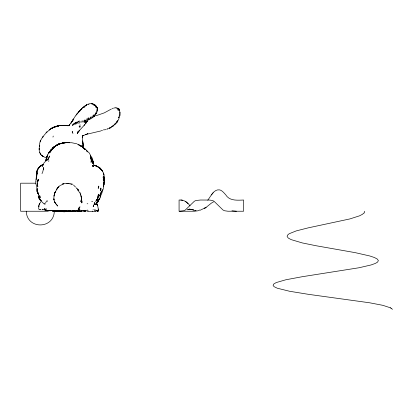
<?xml version="1.0" encoding="UTF-8"?>
<svg xmlns="http://www.w3.org/2000/svg" width="413" height="413" viewBox="0 0 413 413"><rect width="100%" height="100%" fill="white"/><g stroke="black" fill="none" stroke-linecap="round" stroke-linejoin="round"><path stroke-width="0.62" d="M98.041 201.177L99.564 198.054L98.041 201.172L98.655 199.071L98.015 201.136L100.106 197.972L100.519 195.953L100.096 197.001L101.603 193.904L103.229 188.829L104.133 182.845L104.159 176.924L103.9 180.884L104.386 177.884L103.869 173.992M104.148 179.892L104.159 178.901M117.416 108.036L118.355 108.412M38.837 205.746L38.796 206.722L39.163 204.409L40.923 201.658M95.744 114.638L94.236 116.198L94.128 114.917L95.197 114.597L95.573 112.816L96.09 113.838L96.177 112.764L96.337 113.621L96.781 112.785L96.91 109.538L97.463 108.712L97.282 107.747L95.609 105.444L94.639 105.501L94.84 104.959L93.921 104.628L93.002 104.716L94.004 104.375L95.609 105.444L95.295 105.965L97.282 107.747L95.945 107.607L97.282 107.747M98.289 195.117L98.093 197.12L96.905 200.217L98.18 196.134L98.377 194.131L97.917 197.146M78.516 144.71L82.972 147.074L82.967 145.009L82.977 147.069L84.804 149.274M72.244 132.346L72.27 131.365L72.931 133.533M81.402 198.493L81.165 201.549L81.573 199.489L81.103 201.539M36.339 177.771L37.191 171.994M36.354 178.741L36.752 172.939L36.272 178.736L36.452 177.781L35.523 182.577M82.961 147.069L83.163 145.015L82.275 137.297L82.301 136.786L82.301 137.834L82.59 136.135L83.312 135.428M36.638 172.933L36.07 179.696M44.738 209.773L44.821 208.271L44.903 210.31M103.544 185.86L103.482 186.841L104.076 181.859L103.601 185.85L104.035 183.842L103.864 184.833M45.358 209.902L45.569 209.097M76.632 114.855L76.994 113.812L77.84 112.77L78.429 112.754L78.8 111.711L79.73 111.691L79.812 110.612L80.303 110.627L81.614 108.562L82.161 108.454L83.013 107.416L84.381 107.576L84.066 106.502L86.818 104.773L85.966 105.537L85.383 105.392L84.83 106.446L84.066 106.502L83.498 107.421L84.066 106.502M96.952 111.82L97.509 109.404L96.864 107.824M38.832 205.808L38.724 208.741M45.874 160.688L45.889 159.707L47.304 155.835L46.246 158.752C47.578 154.297 49.885 149.78 53.984 147.25L52.688 148.143L54.289 146.873L52.245 148.551M36.767 176.831L36.55 177.786L36.798 173.909L36.421 175.835L37.072 172.959L36.514 174.864L36.421 175.835L37.201 172.954M43.35 169.423L42.622 172.335M81.165 201.544L81.671 197.481L80.669 194.595L80.767 193.604M103.25 179.929L103.358 176.96L103.364 180.904M36.576 174.864L36.803 172.944M120.126 114.164L119.915 115.831M80.153 110.163L81.846 108.738L80.927 109.579L81.485 109.61L81.614 108.562M57.071 126.011L50.907 128.691L46.06 132.841L47.02 131.855C43.566 135.929 38.714 140.807 39.617 146.579L39.731 145.572C38.476 149.439 39.111 154.416 43.107 156.382L41.713 155.303L43.2 156.486L46.277 157.952M37.216 181.725L37.568 179.81L37.134 181.725M77.918 131.716L77.241 133.781L78.114 131.964L77.391 132.934L79.595 130.41L78.042 132.005L85.037 124.344L87.153 121.138L85.775 123.301L86.936 121.804M47.159 156.806L46.586 157.781L47.614 154.849M93.462 205.586L93.168 206.608L93.529 205.566M43.36 169.428L43.659 167.477L43.293 169.428M37.191 181.73L37.361 180.765L37.34 183.687M48.708 161.504L48.879 160.595M76.204 210.47L77.804 210.527L78.64 208.797L79.311 208.699L79.337 209.861L78.64 208.797L78.3 209.112L79.311 208.699M54.315 211.244C53.824 229.473 26.747 229.473 26.262 211.244M118.505 108.944L119.021 108.955L120.126 112.935L119.352 115.041L118.887 118.794L117.659 121.329M97.458 110.648L97.514 108.64M47.221 155.83L46.674 157.781L47.02 156.837M37.144 171.003L37.851 169.103L37.113 171.018M36.726 171.958C37.32 168.483 40.04 165.396 43.458 164.472M87.892 118.887L88.139 117.875M86.549 119.863L88.428 119.104L88.738 117.865M81.485 109.61L81.774 108.495M94.123 204.487L94.799 202.437L93.963 204.523M42.699 209.819L42.952 209.215L44.176 209.943L44.258 209.515M36.514 174.864L36.798 173.909M52.957 137.075L53.262 136.063M42.028 173.641L42.312 172.711M48.904 157.88L49.581 155.954L48.145 158.86L46.215 160.765L48.166 158.876L46.292 160.755M46.173 209.592L46.566 208.715M93.921 104.628L93.147 103.952L91.371 103.864M88.428 119.104L89.203 119.166L89.853 118.072L92.45 117.808L92.718 117.034L94.711 115.852M97.241 199.185L97.613 198.152M55.657 191.126L54.784 193.047L57.376 188.313L59.978 185.597M81.893 120.983L83.984 121.2L84.453 119.935L85.052 121.226L86.456 121.2M96.554 203.485L97.618 205.344L98.511 210.134L97.127 211.487L98.196 211.208L98.624 210.155L98.17 209.138L98.624 210.155M40.773 209.406L40.655 209.732L40.097 209.288M47.867 159.821L48.476 158.86M44.749 209.567L44.883 209.236M81.805 202.959L82.12 201.064M55.141 192.081C53.675 195.674 52.998 200.424 55.662 203.655L55.234 203.062L57.737 206.056L56.116 204.027M98.026 201.167L99.156 199.092C98.738 202.556 91.8 206.959 96.838 203.253L95.073 204.481L94.267 204.533M117.581 120.482L115 124.39M117.55 121.071L116.389 123.074M76.059 124.055L73.509 124.153L73.018 125.113L72.451 125.175M75.656 115.898L76.183 114.876M79.812 110.612L78.8 111.711M78.429 112.754L78.966 111.742L78 112.728M112.661 125.769L111.474 127.245M71.594 122.181L72.234 121.159L70.917 123.188L75.424 115.924M110.529 127.746L110.865 127.183L110.204 127.901L109.59 127.818L108.779 128.407M42.286 209.19L42.054 209.773M207.754 200.181C210.806 196.459 213.774 188.772 219.85 189.918C222.349 190.677 223.97 192.928 225.679 194.74C229.442 201.11 237.336 200.253 243.598 200.021L243.598 211.229L227.919 211.229L224.78 210.785A8.043 8.043 0 0 1 222.989 209.99L214.027 201.276A8.043 8.043 0 0 0 212.236 200.475L209.546 200.052L200.584 200.021L196.103 200.481A8.043 8.043 0 0 0 194.311 201.276L185.349 209.99A8.043 8.043 0 0 1 183.558 210.785L179.526 211.244M115.067 123.647L113.942 125.144M76.307 114.85L77.024 113.818M74.474 123.146L72.383 125.18M71.511 122.191L69.296 125.211L69.652 124.783L68.331 125.769L69.384 125.253L67.67 125.779L69.343 125.655L62.9 125.315L66.514 125.428M84.83 106.446L85.424 105.62M84.066 125.454L84.624 124.69M87.282 121.205L86.544 122.176L87.138 121.422M72.765 125.129L73.488 124.184M114.902 124.106L113.033 126.053M87.148 121.055L87.809 120.214L91.464 118.448M211.337 194.967L213.134 192.788M52.931 148.122L49.581 152.975L52.224 149.103L51.615 150.084C53.416 146.961 56.54 144.772 59.942 143.739L56.137 145.567L60.474 143.667L57.686 144.633L55.337 145.995L52.585 148.448L54.377 146.718L53.375 147.72L55.172 146.238L53.029 148.138L54.707 146.563L58.904 144.034L54.707 146.563L52.807 148.246L55.641 145.851M363.879 213.031L362.438 214.316L359.48 215.844L349.93 218.916L308.206 227.862L296.157 230.929L289.152 233.743L287.386 235.276L287.138 236.556L288.336 238.089L291.155 239.623L302.368 242.947L316.188 245.761L355.288 252.663L369.867 255.988L374.426 257.521L377.306 259.054L378.37 260.593L377.539 262.126L375.396 263.401L371.142 264.94L359.062 267.748L302.347 276.7L285.879 279.766L276.173 282.58L273.613 284.113L273.101 285.393L274.093 286.668L277.262 288.207L289.632 291.273L308.516 294.34L369.594 302.781L382.882 305.336L390.708 307.902M115.351 124.081L116.156 123.1M94.701 210.547L94.639 209.551M82.352 108.005L82.739 107.54M43.035 165.515L42.245 166.434L44.191 162.624L47.196 159.836M112.501 126.068L111.107 127.178M73.937 124.106L75.109 123.12M78.888 208.023L80.003 206.846L78.873 208.013M94.236 116.198L94.882 115.516M85.713 211.255L84.804 211.255L85.176 211.146L84.975 210.733L84.247 211.353L83.137 211.157M98.196 211.208L97.009 211.332L98.186 210.62L97.401 211.095M93.405 164.957L93.756 164.611L93.503 164.839M86.947 121.613L86.064 122.501L86.787 121.82M96.41 203.33L97.499 202.231L96.492 203.31L96.843 204.316L96.446 203.372L97.096 204.332L96.461 203.366L97.499 202.231L96.337 203.346M83.937 122.738L84.314 122.362M75.476 123.022L76.441 122.067L74.898 123.115L79.668 122.986M87.246 121.298L85.217 122.909L87.091 121.505M54.604 146.522L53.835 147.214L58.569 144.116L61.377 143.301L58.321 144.235L61.098 143.28L64.805 142.691L71.8 142.743L76.756 143.786M94.969 210.527L95.723 209.85L96.131 210.609L97.101 210.325L97.127 210.795L97.556 210.878M85.966 105.537L86.818 104.773M92.45 117.808L93.317 117.039M38.796 209.221L39.369 209.272M87.706 133.585L87.241 133.972L87.907 133.544M82.59 136.135L83.648 135.309L82.455 135.831M40.872 165.716L43.091 164.668L39.581 166.769L41.093 165.551L43.716 164.436L42.58 164.808M112.589 126.497L113.456 125.831M41.093 165.551L38.332 168.137L39.984 166.331L38.383 168.174L39.824 166.532L42.828 164.694M84.412 122.15L84.835 121.856M86.833 121.665L85.749 122.424L86.611 121.83M60.277 210.888L57.861 211.332L58.76 210.713M107.38 128.985L108.242 128.397M93.766 105.666L94.84 104.959L95.573 105.46L94.639 105.501M95.362 211.461L97.101 210.325M84.975 210.733L83.968 211.348L85.176 211.146M111.36 109.032L104.246 112.883L95.775 115.836M81.335 202.618L82.13 202.169M93.147 103.952L92.91 104.086C90.85 102.971 88.521 103.957 86.554 104.794M83.018 135.712L86.869 134.117L85.656 134.524L100.891 130.931M52.864 127.607L50.67 128.877L54.609 126.884M57.433 144.798L56.318 145.366L57.195 144.922M61.604 184.549L65.548 183.279L68.599 183.393M64.036 210.511C66.101 211.244 68.573 211.854 70.52 210.48M57.861 211.332L58.961 210.873M54.733 126.879L53.602 127.328L53.85 127.23M46.127 210.418L46.741 210.604L45.43 210.537L52.508 210.594L49.436 210.847M49.101 210.346L51.32 210.48M112.16 108.624L112.971 108.309M79.167 126.171L79.962 126.91L80.365 126.755L79.244 127.132M213.578 201.838L211.337 203.15L205.963 207.491L200.14 210.238M53.731 127.23L57.448 126.001L52.126 127.999L54.975 126.796M113.616 108.154L115.279 107.731M43.355 164.591L42.219 164.983L43.602 164.482M87.592 210.057L86.234 210.475L79.384 210.434L80.034 209.892L79.265 210.403L77.804 210.527M61.3 210.645L62.187 210.398M95.155 204.476L95.831 204.404M187.146 209.799L189.83 209.066L188.039 209.546L191.622 209.546L190.429 209.215L193.418 209.99L191.622 209.298M106.033 129.651L103.389 129.878M57.939 125.779L64.33 125.294L60.592 125.413L62.637 125.335M86.833 211.172L88.305 210.836M62.456 143.249L61.33 143.487L62.198 143.332M46.07 202.638L45.358 202.737M66.338 211.12L70.623 210.893M80.824 211.1L82.244 210.811M45.564 203.717L45.306 204.043L44.036 203.903M63.948 142.836L67.365 142.578L62.229 143.084L64.216 142.79M60.401 185.298L61.294 185.148M95.248 211.435L94.525 211.456M68.083 211.42L64.165 211.812L58.119 211.193L60.592 211.399L59.333 211.358M74.887 211.332L76.534 211.105M106.802 129.124L107.406 129.047M81.351 211.249L80.029 211.425L82.326 211.332M46.432 210.418L45.43 210.537L46.117 210.532M79.616 125.139L80.473 125.036M91.676 201.668L92.667 201.565M93.002 209.639L93.297 209.623M61.372 210.738L68.894 211.244L71.728 211.028M60.742 125.392L69.043 125.5M78.233 210.826L73.308 211.291L69.074 211.105L71.898 211.229M77.598 211.394L81.635 211.255M63.793 211.002L65.063 210.888M83.984 121.2L85.052 121.226L85.047 120.188L87.05 120.219M50.603 210.465L46.767 210.429M101.33 130.704L102.532 130.622M52.714 210.563L54.098 210.48L52.885 210.537M79.022 211.404L80.406 211.317M52.957 210.63L58.099 210.599M77.639 211.487L78.857 211.425L77.52 211.456M80.153 211.487L78.924 211.544L80.272 211.518M117.07 108.263L115.671 107.865L116.306 107.71M47.449 201.565L46.075 201.616M79.074 122.016L82.492 121.949M87.117 203.774L87.814 203.748M92.553 211.363L87.768 211.322M62.239 210.584L63.297 210.547M69.074 211.105L77.618 210.842M77.794 211.487L80.556 211.523L78.315 211.559M61.63 125.34L62.528 125.325M81.17 211.508L78.522 211.508M79.188 211.435L81.294 211.544M78.263 211.322L79.616 211.301L78.429 211.301M78.62 211.42L79.972 211.394M81.438 211.404L80.091 211.425L81.278 211.43M80.205 211.461L81.557 211.435M52.11 210.816L53.401 210.795M86.745 118.887L87.267 118.882M52.353 210.785L56.813 210.966M56.158 210.842L52.776 210.723M93.41 115.97L92.708 115.976L93.885 116.321M52.642 210.811L56.338 210.893L52.549 210.842L55.869 210.924M65.584 211.26L66.756 211.26M78.403 211.471L80.674 211.554M35.952 183.191L20.65 183.191L20.65 211.244L48.352 211.244M78.238 211.497L79.42 211.497M80.37 211.435L77.479 211.363M236.432 211.244L231.951 210.785M52.379 210.867L57.118 210.966M66.715 183.46L68.579 183.599M52.528 210.754L53.649 210.764M46.839 200.594L47.288 200.599M53.422 210.769L57.247 211.224L54.722 210.759M52.818 210.78L53.938 210.795L52.725 210.811M54.351 210.836L55.425 210.904L52.947 210.806M92.718 117.034L90.597 117.029L90.617 118.092M190.032 205.86C187.569 202.246 183.625 199.448 179.077 200.021L179.077 211.229L194.76 211.229L197.899 210.785A8.043 8.043 0 0 0 199.691 209.99M65.641 211.585L61.811 211.502L62.193 211.198L63.37 211.353L64.165 211.812L63.499 211.373M55.678 210.516L56.973 210.547M59.116 210.625L60.572 210.63M56.689 210.537L57.985 210.568M79.131 211.461L80.437 211.492M69.461 211.353L68.047 211.291M77.912 211.523L79.373 211.528M77.468 211.539L78.759 211.57M78.904 211.425L81.459 211.518M64.696 125.33L64.965 125.34M52.663 210.78L55.734 210.898M55.425 210.904L53.096 210.8M52.683 210.64L56.421 210.893M53.292 210.749L54.547 210.79M56.591 210.909L54.072 210.821L57.546 210.96M56.421 210.94L61.883 211.151M77.324 113.781L77.851 113.802M69.735 142.588L68.842 142.542M59.472 211.069L60.592 211.12M59.684 210.64L60.809 210.697M59.513 210.666L61.098 210.702M53.798 210.873L57.252 210.986M66.669 125.382L65.76 125.325L69.255 125.697L67.954 125.537L68.878 125.666M53.256 210.687L54.599 210.806M55.337 210.826L56.72 210.935M55.853 210.847L56.942 210.919M59.968 210.645L61.217 210.733M56.287 210.914L57.376 210.991M80.359 194.564L80.669 194.595M180.868 200.052L182.665 200.253M88.418 104.437L88.96 104.504M59.761 211.188L60.804 211.317L59.632 211.162M56.199 210.904L55.027 210.754L56.989 211.172M63.71 210.558L68.894 211.244L67.892 211.012M95.295 105.965L96.312 106.115M120.126 112.935L119.342 112.821L119.889 113.188M68.894 211.244L67.964 211.105L69.374 210.816L70.329 211.1M72.962 210.62L74.02 210.806L74.226 210.377L75.171 210.878M65.285 210.898L66.441 211.105M44.583 203.97L42.715 202.716L39.922 199.52L39.127 196.521L39.555 198.514L39.23 197.491L40.758 200.579L39.978 199.613L41.057 200.646C38.786 199.464 37.779 196.918 38.471 194.497L37.8 192.515L38.172 193.516C35.859 190.589 38.011 186.537 35.626 183.558M72.301 210.63L73.483 210.842M55.595 210.795L56.726 211.007L56.462 210.955M68.873 183.63L69.833 183.842M195.21 210.656L192.071 209.505M83.194 210.491L84.216 210.738M70.819 184.1L71.506 184.265M69.833 183.589L71.635 184.146M195.21 210.429L196.103 210.687M39.235 209.474L39.524 209.561M66.023 210.893L66.968 211.177M66.669 211.074L67.5 211.327M117.132 108.748L118.748 109.404L119.331 109.956L117.684 109.879L118.701 109.987L119.651 110.927M94.536 165.169L99.203 167.435L100.617 168.778L99.151 167.477L99.967 168.055L101.965 170.223L103.426 172.97M78.63 144.664L81.315 146.088L85.909 149.645L87.685 151.896L86.415 150.461L87.788 151.798L87.091 151.143C91.211 153.331 90.741 157.895 91.64 161.674L90.721 156.909M91.918 103.648L92.295 103.854M78.496 144.726L81.041 146.29M81.005 145.995L82.703 147.059L84.768 149.098L81.872 146.512M71.862 183.883L72.734 184.404M81.831 146.548L84.784 149.093M185.349 201.276L188.039 203.588M73.509 185.024L75.579 187.12M92.688 165.587L93.405 166.238L92.672 165.598L93.152 166.47L92.796 165.479L93.095 166.522L92.868 165.603M82.564 147.477L83.297 148.102M100.467 168.958L101.866 170.337L101.18 169.635M41.264 200.625L40.056 199.556L40.892 200.295M118.051 108.743L118.748 109.404M99.967 168.055L102.455 171.127L101.345 169.459L99.115 167.497L94.489 165.226L98.242 167.007L101.278 169.511M79.141 126.079L79.962 126.91M391.834 308.676L392.35 309.43M90.581 155.701L92.61 158.649L92.899 161.653L92.476 159.655L93.705 163.305M77.386 189.521L78.042 190.274L77.432 189.479M72.187 211.208L72.456 211.42M78.682 191.085L79.621 192.871M77.061 188.436L78.837 190.878M94.247 211.456L92.254 211.157M77.412 144.003L78.021 144.756M93.405 114.902L94.112 115.96M90.808 161.705L91.232 162.701M40.288 153.538L40.902 154.591L39.731 152.5M76.343 187.765L76.808 188.689M37.666 192.489L38.172 193.516L37.103 191.451L37.196 188.545L37.02 191.446L38.621 194.518M92.682 160.874L93.379 162.686M39.684 146.579L39.385 145.567L39.591 146.563M96.59 106.487L96.74 106.998M80.762 195.54L81.031 196.552M119.021 108.955L119.326 110.23M364.297 211.244L364.364 211.74A38.404 8.301 0.3 0 1 364.127 213.036M81.098 196.521L81.268 197.522M82.729 141.953L83.147 145.015L82.646 140.921M36.721 173.909L36.845 175.866M37.397 191.493L37.309 189.531L37.351 190.507M37.056 182.691L37.836 186.65L37.49 184.678M85.646 120.214L85.692 121.293M80.117 192.556L80.168 193.862M79.688 110.638L79.73 111.691M390.455 307.902A66.514 7.992 1.7 0 1 391.674 308.671M103.813 179.939L103.802 180.889L103.802 179.908M103.219 176.96L103.214 177.951L103.364 175.964L103.219 176.96M39.204 148.541L39.189 149.521L39.23 148.541M104.138 181.859L104.122 182.851L104.153 181.865M38.517 180.197L38.486 181.137L38.724 179.273L38.517 180.197M93.08 162.583L93.028 163.667L92.811 161.648L93.147 163.878L92.889 161.653L93.08 162.583M98.32 187.192L98.268 188.178L98.743 186.155L98.211 188.194L98.862 186.134L98.32 187.192M103.673 183.847L103.441 185.855L103.673 183.847M81.428 198.508L81.056 201.534L81.428 198.508M90.979 157.683L90.912 158.69L90.979 157.683M100.922 188.968L100.664 190.976L100.849 187.992L100.922 188.968M100.029 195.008L99.925 196.005L101.753 190.914L100.049 195.008M100.519 195.953L100.261 196.975L100.55 195.974M102.754 189.846L102.589 190.847L102.754 189.846M54.248 194.977L54.082 195.953L54.248 194.977M36.948 170.982L36.783 171.958L36.953 170.987M81.444 199.489L81.263 200.501L81.469 199.479M37.031 172.949L36.85 173.909L37.031 172.949M104.241 177.905L104.04 178.906L104.241 177.905M46.029 159.712L45.807 160.688L46.029 159.712M54.712 193.041L54.439 194.007L54.717 193.041M98.067 201.162L97.773 202.184L98.423 200.124L98.067 201.162M101.417 191.911L101.066 192.933L101.443 191.921M39.55 203.459L39.189 204.399L39.565 203.47M73.369 119.078L72.394 121.138L73.38 119.089M98.289 200.093L97.034 202.215L98.289 200.093M97.029 199.2L95.842 201.322L97.029 199.2M99.332 195.055L98.242 197.12L99.332 195.055M98.335 200.119L97.871 201.157L98.361 200.088M40.639 140.642L40.19 141.613L40.639 140.642M37.831 169.087L37.387 170.032L40.051 166.331L37.831 169.093M43.024 136.734L42.425 137.71L43.024 136.734M49.307 151.963L48.682 152.924L49.307 151.963M57.386 188.318L56.751 189.252L57.386 188.318M72.951 120.106L72.234 121.154L72.951 120.106M58.156 187.368L57.443 188.307L58.749 186.748L58.156 187.368M51.548 149.108L50.804 150.043L51.553 149.119M117.199 122.057L116.734 122.171L117.199 122.057M118.696 117.307L118.324 117.664L119.316 116.874L118.696 117.307M40.216 166.325L39.266 167.219L42.462 164.859L40.216 166.325M54.227 146.925L53.458 147.606L54.459 146.734L54.227 146.925M79.193 121.014L76.271 123.033L79.193 121.014M49.472 129.775L49.23 129.956L50.303 129.166L49.472 129.775M52.368 127.823L51.511 128.335L52.616 127.715L52.368 127.823M58.156 144.38L57.35 144.839L58.403 144.256L58.156 144.38M205.963 207.481L204.172 208.457L205.963 207.491M110.772 127.56L109.517 128.216L110.772 127.56M53.36 127.395L53.112 127.503L59.591 125.485L53.36 127.395M59.038 144.173L58.785 144.271L59.895 143.941L59.038 144.173M62.946 183.93L62.683 184.033L63.803 183.666L62.946 183.93M58.703 125.851L57.83 126.063L58.956 125.8L58.703 125.851M59.198 125.635L58.321 125.841L59.457 125.583L59.198 125.635M63.416 142.883L62.569 143.079L63.674 142.836L63.416 142.883M64.495 142.815L62.771 143.074L65.621 142.661L64.495 142.815M57.856 211.213L57.552 211.219L57.856 211.213M60.474 125.356L59.333 125.516L61.361 125.309L60.474 125.356M61.867 143.425L61.599 143.456L62.745 143.342L61.867 143.425M62.508 125.516L61.625 125.588L62.771 125.511L62.508 125.516M67.438 142.609L66.292 142.655L67.438 142.609M68.811 142.661L68.543 142.661L69.704 142.712L68.811 142.661M95.517 165.572L94.469 165.195L96.425 166.067L95.517 165.572M81.325 146.088L80.38 145.619L81.315 146.088M85.104 149.093L84.257 148.566L85.099 149.088M100.535 168.845L99.879 168.117L100.535 168.845M78.253 190.057L77.696 189.211L78.253 190.057M55.053 202.747L54.63 201.988L55.053 202.747M97.587 205.38L97.127 204.368L97.587 205.38M91.407 160.688L90.994 159.692L91.397 160.688M93.369 162.335L92.982 161.354L93.369 162.335M103.617 174.079L103.25 173.068L103.869 174.962L103.617 174.079M40.185 197.584L39.715 195.597L40.185 197.584M54.005 199.923L53.881 198.911L54.005 199.923M92.724 160.657L92.615 159.655L92.708 160.662M38.368 197.419L38.27 196.438L38.368 197.419M93.684 206.567L93.684 205.56L93.684 206.567"/></g></svg>
